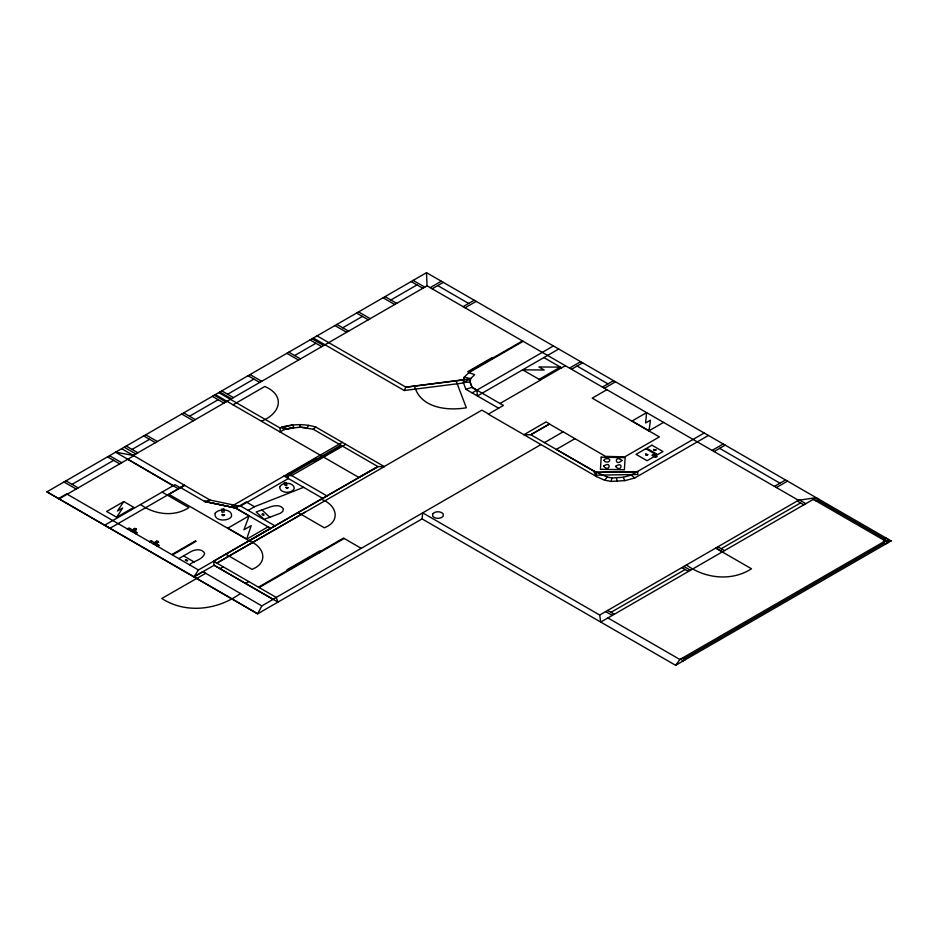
<?xml version="1.0" encoding="UTF-8"?>
<svg xmlns="http://www.w3.org/2000/svg" width="938" height="938" viewBox="0 0 938 938"><rect width="100%" height="100%" fill="white"/><g stroke="black" fill="none" stroke-linecap="round" stroke-linejoin="round"><path stroke-width="1.41" d="M288.259 478.474L288.259 473.584M300.16 424.527L300.031 427.142L284.835 429.17L280.016 431.937L280.286 428.127L281.834 427.224L284.296 426.462L286.571 428.701L284.296 429.475L281.517 427.411C292.339 423.999 304.639 423.671 315.766 427.025L384.322 466.608L216.748 563.07L213.571 561.241L377.955 466.608L384.322 466.608M422.053 518.902L422.71 512.851L599.687 615.035L600.754 622.07L816.212 497.679L798.461 500.282L427.048 285.844L426.509 272.688L46.9 491.852L257.657 613.827L422.053 518.902L675.641 665.312L891.1 540.921L426.509 272.688M648.99 430.812L650.468 420.165L645.625 422.968L646.575 412.626L632.024 421.033L648.99 430.812L663.529 422.417M476.809 390.185L472.037 387.335L470.079 382.176L470.7 378.542L474.675 374.637L468.859 372.667L464.122 377.311L463.724 379.726L405.908 387.183L317.056 335.886M313.351 338.02L404.231 390.501L405.908 387.183L469.023 379.198L472.037 387.335L503.413 405.451L488.323 414.162L596.439 476.574L604.553 480.186L611.06 481.405L611.963 477.946L623.137 477.29L631.262 475.109L704.192 433.004M210.1 500.06L204.496 501.408L235.45 507.986L249.133 515.853L243.95 529.818L251.185 525.632L246.635 539.221L168.852 494.314L184.505 485.274L210.1 500.06L238.334 506.016L236.915 508.244L204.496 501.408L180.542 487.572M308.45 425.348L307.218 427.857L300.031 427.142L313.245 429.241L377.955 466.608L326.834 495.85M261.819 605.913L257.657 613.827L193.943 576.788L202.878 571.652L261.819 605.913L273.169 599.359M46.9 491.852L194.072 576.823L198.434 569.976L270.66 528.282M116.664 517.26L122.69 507.997L117.461 511.022L123.793 501.572L133.817 507.364L116.664 517.26L106.639 511.468L123.793 501.572M675.641 665.312L679.886 659.496L885.273 540.921L891.1 540.921M604.553 480.186L607.378 477.079L611.963 477.946M313.245 429.241L315.766 427.025M404.231 390.501L463.536 382.985L469.023 379.198M189.382 564.746C194.025 560.783 202.714 559.787 204.672 553.42C202.092 548.202 194.588 549.375 190.379 551.954L178.795 558.638M132.035 449.431L149.564 439.312M189.523 416.238L218.144 399.717M227.641 394.241L253.881 379.081M294.649 355.549L315.907 343.273M342.745 327.784L362.431 316.411M390.865 299.996L416.988 284.918M72.062 484.36L113.639 460.359M58.555 498.582L66.668 493.904L198.434 569.976M133.313 455.422L184.505 485.274L178.384 488.78L115.632 452.175L133.313 455.422L427.048 285.844M59.082 498.887L133.841 455.727L121.659 448.692M430.167 287.638L441.294 281.224M432.148 288.787L443.275 282.373M233.046 404.817L264.856 386.456C286.078 395.836 280.145 413.775 261.409 421.197M463.091 306.656L474.218 300.23M465.084 307.793L476.199 301.379M180.272 487.725L109.981 528.27L104.681 525.221L174.984 484.665L180.272 487.725L184.505 485.274M127.345 528.938L128.963 528L132.809 530.216M128.225 529.442L129.866 528.516M131.191 531.154C135.365 526.3 140.125 529.173 131.906 531.565M134.873 533.276L136.491 532.338M135.717 533.769L137.335 532.831L133.524 530.627M149.353 541.636L150.971 540.71L154.817 542.926M150.232 542.141L151.874 541.226M153.199 543.852C157.221 539.08 162.333 541.73 153.914 544.274M156.881 545.986L158.499 545.048M157.725 546.467L159.343 545.541L155.532 543.337M268.08 526.851L270.73 528.375L232.096 506.016L342.335 442.361M289.162 473.831L315.766 458.459L316.833 459.069M290.217 474.44L340.424 445.456L341.479 446.066L314.875 461.426L313.808 460.816M522.489 340.94L468.425 372.046L467.769 371.671L492.227 357.554L492.884 357.929M468.859 372.667L523.146 341.326M291.706 475.566L326.999 495.944L322.754 498.383L284.026 476.023L291.706 475.566L345.77 444.354M288.376 478.532L240.562 506.016L232.096 506.016M248.136 510.389L254.491 506.719L303.595 487.326M227.641 528.258L249.133 515.853M472.119 392.893L553.408 345.958M558.708 349.018L477.407 395.953L476.879 390.138M268.127 526.816L246.577 539.256L249.227 540.792L322.59 498.289M216.877 563.14L305.026 512.254M384.205 466.538L481.909 410.129L488.616 413.998M194.072 576.823L214.11 565.262L277.941 602.114L276.241 597.412L213.571 561.241L214.11 565.262L273.11 599.394M539.151 379.351L560.373 367.098M540.335 380.031L561.557 367.778M500.001 403.481L540.476 380.113L522.654 369.83L544.204 370.006L538.904 366.946L560.467 367.145M565.239 365.785L561.674 367.848L543.888 357.577M220.008 568.663L223.221 566.81M569.542 368.118L580.669 361.693M571.535 369.255L582.65 362.842M245.545 583.413L248.758 581.548M602.419 387.089L613.546 380.676M258.618 587.094L343.519 538.084L361.236 548.343M259.158 587.551L344.176 538.471M604.4 388.238L615.527 381.813M606.816 389.727L592.218 398.158L659.355 436.92L624.778 456.876L605.467 456.36L563.163 431.797L544.45 442.595M273.028 599.276L540.991 444.565M575.017 438.632L556.304 449.431L596.24 472.365L637.019 471.708M611.06 481.405L624.907 480.631L634.756 477.981L708.425 435.455M712.071 450.392L723.186 443.979M714.053 451.541L725.168 445.116M774.413 486.388L785.54 479.975M776.406 487.537L787.521 481.112M599.687 615.035L799.211 499.848L805.824 503.671M610.978 612.35L685.186 569.507M721.193 548.707L800.536 502.909M813.774 499.637L816.681 497.949M815.755 500.786L818.675 499.098M883.619 539.96L886.527 538.283M888.52 539.432L885.601 541.109L813.293 499.356M683.872 658.875L884.452 543.067M205.715 573.294L161.805 598.479C186.005 614.191 217.78 609.946 240.433 593.484M377.955 466.596L358.855 477.454L215.353 394.605M284.296 429.475L293.711 427.552L292.703 425.008L281.834 427.224L284.296 429.475L293.711 427.552M269.827 517.26L280.474 513.192L282.807 511.409L283.335 508.971C280.72 504.445 274.248 505.488 270.074 506.977L256.18 511.984L264.117 519.324L269.827 517.26L261.89 509.92M463.536 382.985L465.858 389.282L472.037 387.335M470.114 382.153L463.313 382.387L464.122 377.311L470.7 378.542M633.185 471.779L637.242 471.662M204.496 501.408L235.485 507.974M607.378 477.079L593.461 470.888L530.814 434.716L523.932 434.716L546.08 421.924L549.516 423.917L530.814 434.716L549.48 424.035L563.046 431.867M596.662 472.389L593.461 470.888L596.439 476.574M817.209 499.942L885.073 539.127M884.98 541.085L887.899 542.774M882.998 542.234L885.906 543.911M437.706 285.574L468.648 303.443M577.093 366.055L607.976 383.877M719.61 448.329L779.97 483.187M797.218 500.998L803.843 504.82M413.154 280.403L424.808 287.134M411.172 281.552L422.815 288.271M385.049 296.631L396.692 303.361M491.453 358.855L492.11 359.242M383.056 297.78L394.71 304.51M358.586 311.908L370.24 318.639M356.604 313.058L368.259 319.776M465.858 389.282L498.641 408.206M336.918 324.419L348.573 331.137M334.936 325.556L346.591 332.286M717.887 546.795L724.499 550.618M715.893 547.944L722.518 551.767M715.647 548.097L751.49 568.791C731.499 581.642 705.2 578.57 686.417 564.969M312.073 338.759L323.727 345.489M310.079 339.908L321.734 346.638M683.861 566.446L690.474 570.269M681.867 567.596L688.492 571.418M288.822 352.184L300.477 358.914M286.84 353.333L298.495 360.063M250.047 374.567L261.702 381.297M248.054 375.716L259.709 382.446M339.028 444.272L342.476 446.254M607.66 610.439L614.284 614.261M605.678 611.576L612.303 615.398M221.814 390.876L233.456 397.606M682.418 658.03L685.326 659.719M219.82 392.025L231.475 398.744M218.788 392.623L280.286 428.127M680.437 659.18L683.345 660.868M607.906 617.943L679.886 659.496M214.298 395.203L225.952 401.933M212.316 396.352L223.971 403.082M183.696 412.872L195.35 419.603M288.494 473.444L291.941 475.437M181.714 414.021L193.369 420.752M145.73 434.798L157.373 441.528M143.737 435.947L155.391 442.677M254.491 506.719L246.272 501.982L239.929 505.641L274.986 525.878M320.433 551.251L319.764 550.876L287.016 569.776L287.673 570.163M318.416 552.576L319.084 552.951M126.208 446.066L137.863 452.796M124.226 447.215L135.881 453.945M109.535 455.692L121.717 462.727M107.553 456.841L119.736 463.876M228.708 528.633L246.002 538.611M291.378 568.194L292.035 568.569M65.965 480.842L78.147 487.877M63.983 481.991L76.166 489.026M183.555 555.882L194.154 562.003M133.313 529.923L134.028 530.333M155.321 542.633L156.036 543.043M321.218 499.262C336.355 504.41 341.69 521 324.325 527.801L298.073 512.594M248.898 540.898C263.988 546.033 269.335 562.589 251.994 569.366L225.8 554.194M162.086 492.098L188.913 507.61C173.976 517.284 154.524 514.575 140.536 504.538M127.814 459.21L173.225 485.685M631.262 475.109L634.756 477.981M623.137 477.29L624.907 480.631M456.091 380.828L466.327 407.784C447.262 410.985 420.517 408.124 414.514 386.093M616.524 477.899L617.052 481.358M603.615 466.139C609.7 473.28 612.057 460.136 603.615 466.139M621.882 460.476C614.695 467.394 614.331 454.039 621.882 460.476M601.188 457.181L600.449 469.281L624.391 469.762L625.118 457.662L601.188 457.181M603.966 460.265C604.377 462.903 610.556 462.622 609.759 459.702A3.049 1.759 0 0 0 607.355 458.6L604.916 459.057L603.966 460.265M615.527 466.385C621.613 473.514 623.981 460.382 615.527 466.385M279.7 486.951C279.594 493.552 291.683 493.892 294.227 488.675C294.344 482.062 282.244 481.733 279.7 486.951M432.676 513.813L432.676 516.275C435.267 519.054 440.602 519.054 443.182 516.275L443.193 513.813C440.59 511.034 435.279 511.034 432.676 513.813M215.189 513.285C213.313 521.106 227.84 521.903 231.381 516.674C233.257 508.853 218.73 508.056 215.189 513.285M286.008 487.432L287.051 488.464L288.095 487.748L286.008 487.432M286.418 487.584L287.603 487.772L286.418 487.584M646.024 454.426L647.396 454.672L646.024 454.426M654.232 449.689L655.603 449.935L654.232 449.689M645.567 454.226L645.883 455.305L647.959 454.672L645.567 454.226M653.774 449.49L654.091 450.568L656.178 449.935L653.774 449.49M222.306 514.458L221.989 515.103L223.174 515.724L224.604 515.021L222.306 514.458M222.728 514.669L224.041 514.997L222.728 514.669M134.369 528.493L136.538 529.712L134.415 528.469M195.467 540.909L172.358 554.241L173.026 554.628L196.124 541.285L195.467 540.909M186.029 559.599L185.232 560.068L186.92 561.041L187.717 560.572L186.029 559.599M645.825 448.692L636.023 454.355L647.056 460.71L656.846 455.059L645.825 448.692M651.945 445.198L646.645 448.247L657.667 454.613L662.967 451.553L651.945 445.198M653.516 454.355L651.922 455.27L655.627 457.416L657.221 456.489L653.516 454.355M158.604 542.399L156.4 541.179L158.557 542.41M262.851 513.86L261.89 514.212L263.156 515.384L264.117 515.032L262.851 513.86M286.031 482.589L284.144 482.824L285.105 485.438L286.993 485.204L286.031 482.589M223.877 509.053L221.626 509.123L221.907 512.148L224.147 512.078L223.877 509.053M637.688 471.662L596.24 472.365L596.38 475.179L637.828 474.464L637.688 471.662"/></g></svg>
